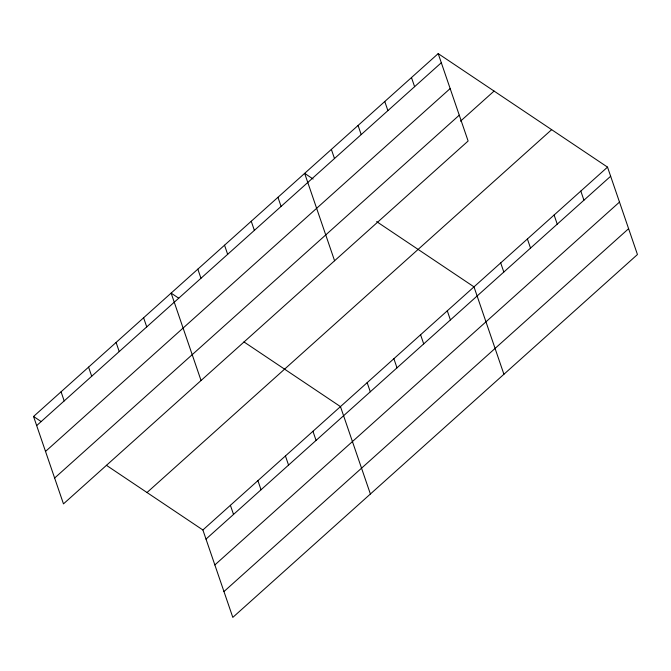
<?xml version="1.0" encoding="UTF-8"?>
<svg xmlns="http://www.w3.org/2000/svg" width="671" height="671" viewBox="0 0 671 671"><rect width="100%" height="100%" fill="white"/><g stroke="black" fill="none" stroke-linecap="round" stroke-linejoin="round"><path stroke-width="1.01" d="M438.188 53.613L468.115 141.019L63.477 503.879L33.55 416.473L438.188 53.613L607.523 167.121L637.45 254.527L232.812 617.387L202.885 529.981L106.362 465.28M36.67 425.599L441.308 62.738M45.519 451.432L450.157 88.572M54.628 478.046L459.266 115.186M460.499 121.183L494.074 91.071M147.008 492.522L551.646 129.662M202.885 529.981L607.523 167.121M206.005 539.107L610.652 176.247M214.854 564.94L619.492 202.08M223.963 591.554L628.601 228.694M313.122 179.031L304.659 173.361L334.586 260.759M376.624 221.598L473.994 286.869L503.921 374.267M178.746 298.209L171.13 293.101L201.048 380.507M243.942 341.908L340.465 406.609L370.392 494.015M33.55 416.473L41.174 421.581M580.818 191.067L583.938 200.193M554.112 215.022L557.232 224.139M527.406 238.968L530.526 248.085M500.7 262.915L503.82 272.04M411.482 77.559L414.603 86.685M384.777 101.514L387.897 110.631M447.289 310.816L450.409 319.933M358.071 125.46L361.191 134.586M420.583 334.762L423.703 343.887M331.365 149.407L334.485 158.532M393.877 358.717L396.997 367.834M367.171 382.663L370.291 391.78M277.953 197.308L281.074 206.425M251.248 221.254L254.368 230.379M312.946 431.285L316.075 440.402M224.542 245.209L227.662 254.326M285.435 455.961L288.555 465.078M197.836 269.155L200.956 278.272M257.916 480.637L261.036 489.755M230.405 505.305L233.525 514.431M143.611 317.777L146.731 326.894M116.1 342.453L119.22 351.57M88.58 367.129L91.701 376.246M61.069 391.797L64.19 400.923"/></g></svg>
